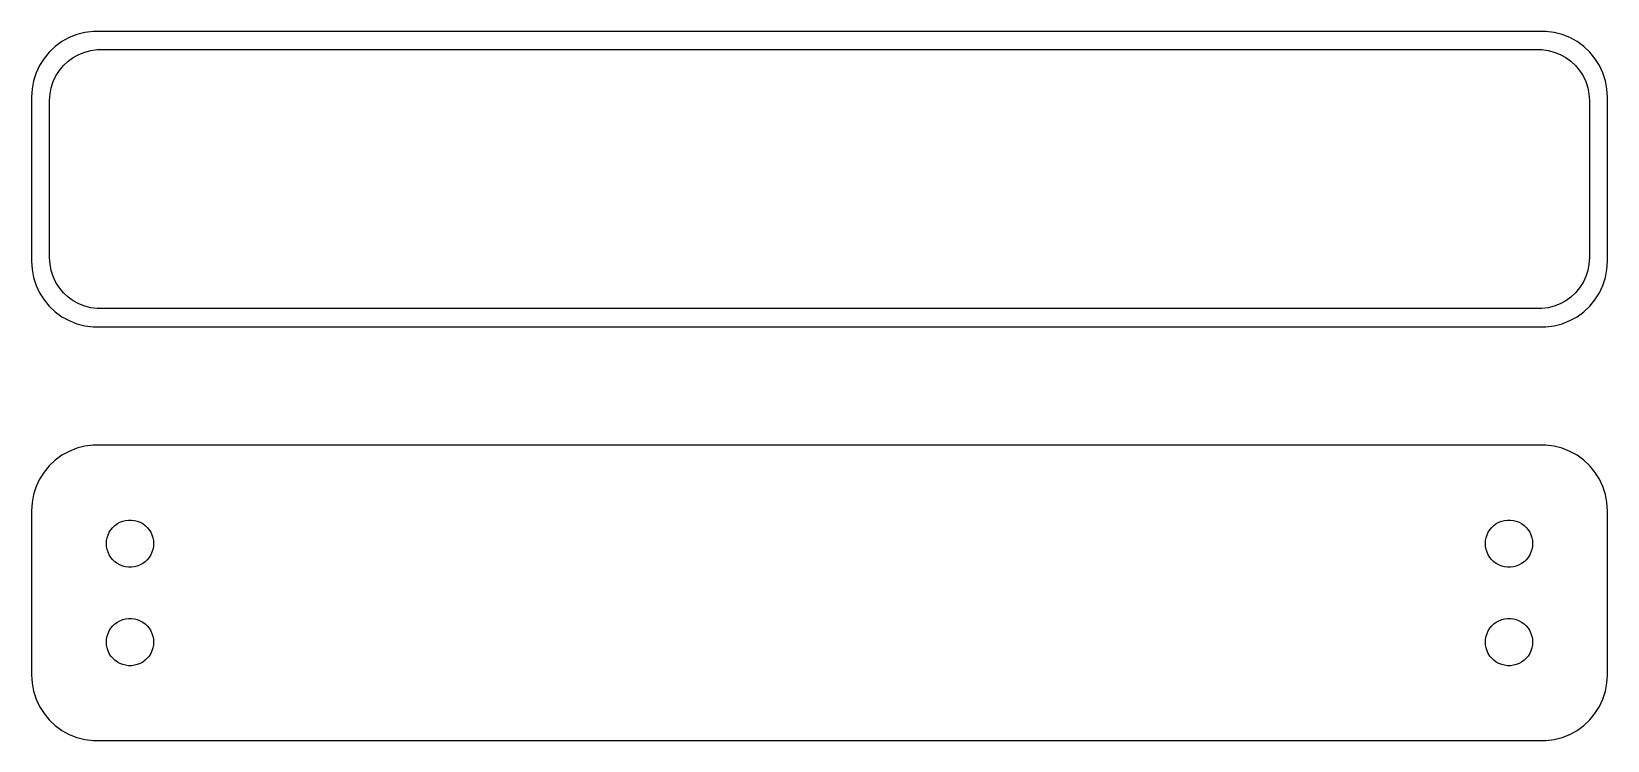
# Model space of a CAD drawing. Header units: metres. Extents: x -60 to 60, y 20 to 74.
import ezdxf

# ---------------------------------------------------------------- set-up
doc = ezdxf.new("R2010")
doc.units = ezdxf.units.M

msp = doc.modelspace()

# ---------------------------------------------------------------- linework, layer by layer
for p, q in [((-57.6791, 73.4716), (-58.1871, 73.1026)), ((-57.1289, 73.7741), (-57.6791, 73.4716)), ((-56.5451, 74.0053), (-57.1289, 73.7741)), ((-55.9369, 74.1614), (-56.5451, 74.0053)), ((-55.3139, 74.2401), (-55.9369, 74.1614)), ((55.3139, 74.2401), (-55.3139, 74.2401)), ((55.9369, 74.1614), (55.3139, 74.2401)), ((56.5451, 74.0053), (55.9369, 74.1614)), ((57.1289, 73.7741), (56.5451, 74.0053)), ((57.6791, 73.4716), (57.1289, 73.7741)), ((58.1871, 73.1026), (57.6791, 73.4716)), ((-59.0451, 72.1889), (-59.3815, 71.6588)), ((-58.6448, 72.6727), (-59.0451, 72.1889)), ((-58.1871, 73.1026), (-58.6448, 72.6727)), ((-57.2165, 71.9815), (-56.8234, 72.2671)), ((-56.8234, 72.2671), (-56.3975, 72.5012)), ((-56.3975, 72.5012), (-55.9457, 72.6801)), ((-55.9457, 72.6801), (-55.4751, 72.8009)), ((-55.4751, 72.8009), (-54.993, 72.8618)), ((-54.993, 72.8618), (54.993, 72.8618)), ((54.993, 72.8618), (55.4751, 72.8009)), ((55.4751, 72.8009), (55.9457, 72.6801)), ((55.9457, 72.6801), (56.3975, 72.5012)), ((56.3975, 72.5012), (56.8234, 72.2671)), ((56.8234, 72.2671), (57.2165, 71.9815)), ((58.6448, 72.6727), (58.1871, 73.1026)), ((59.0451, 72.1889), (58.6448, 72.6727)), ((59.3815, 71.6588), (59.0451, 72.1889)), ((-59.6489, 71.0906), (-59.8429, 70.4934)), ((-59.3815, 71.6588), (-59.6489, 71.0906)), ((-58.3477, 70.4244), (-58.1408, 70.8641)), ((-58.1408, 70.8641), (-57.8805, 71.2744)), ((-57.8805, 71.2744), (-57.5707, 71.6488)), ((-57.5707, 71.6488), (-57.2165, 71.9815)), ((57.2165, 71.9815), (57.5707, 71.6488)), ((57.5707, 71.6488), (57.8805, 71.2744)), ((57.8805, 71.2744), (58.1408, 70.8641)), ((58.1408, 70.8641), (58.3477, 70.4244)), ((59.6489, 71.0906), (59.3815, 71.6588)), ((59.8429, 70.4934), (59.6489, 71.0906)), ((-59.9606, 69.8767), (-60, 69.25)), ((-59.8429, 70.4934), (-59.9606, 69.8767)), ((-58.589, 69.485), (-58.4979, 69.9623)), ((-58.4979, 69.9623), (-58.3477, 70.4244)), ((58.3477, 70.4244), (58.4979, 69.9623)), ((58.4979, 69.9623), (58.589, 69.485)), ((59.9606, 69.8767), (59.8429, 70.4934)), ((60, 69.25), (59.9606, 69.8767)), ((-60, 69.25), (-60, 56.75)), ((-58.6195, 69), (-58.589, 69.485)), ((-58.6195, 57), (-58.6195, 69)), ((58.589, 69.485), (58.6195, 69)), ((58.6195, 69), (58.6195, 57)), ((60, 56.75), (60, 69.25)), ((-60, 56.75), (-59.9606, 56.1233)), ((-58.589, 56.515), (-58.6195, 57)), ((-58.4979, 56.0377), (-58.589, 56.515)), ((58.589, 56.515), (58.4979, 56.0377)), ((58.6195, 57), (58.589, 56.515)), ((59.9606, 56.1233), (60, 56.75)), ((-59.9606, 56.1233), (-59.8429, 55.5066)), ((-59.8429, 55.5066), (-59.6489, 54.9094)), ((-58.3477, 55.5756), (-58.4979, 56.0377)), ((-58.1408, 55.1359), (-58.3477, 55.5756)), ((58.3477, 55.5756), (58.1408, 55.1359)), ((58.4979, 56.0377), (58.3477, 55.5756)), ((59.6489, 54.9094), (59.8429, 55.5066)), ((59.8429, 55.5066), (59.9606, 56.1233)), ((-59.6489, 54.9094), (-59.3815, 54.3412)), ((-59.3815, 54.3412), (-59.0451, 53.8111)), ((-57.8805, 54.7256), (-58.1408, 55.1359)), ((-57.5707, 54.3512), (-57.8805, 54.7256)), ((-57.2165, 54.0185), (-57.5707, 54.3512)), ((-56.8234, 53.7329), (-57.2165, 54.0185)), ((57.2165, 54.0185), (56.8234, 53.7329)), ((57.5707, 54.3512), (57.2165, 54.0185)), ((57.8805, 54.7256), (57.5707, 54.3512)), ((58.1408, 55.1359), (57.8805, 54.7256)), ((59.0451, 53.8111), (59.3815, 54.3412)), ((59.3815, 54.3412), (59.6489, 54.9094)), ((-59.0451, 53.8111), (-58.6448, 53.3273)), ((-58.6448, 53.3273), (-58.1871, 52.8974)), ((-58.1871, 52.8974), (-57.6791, 52.5284)), ((-56.3975, 53.4988), (-56.8234, 53.7329)), ((-55.9457, 53.3199), (-56.3975, 53.4988)), ((-55.4751, 53.1991), (-55.9457, 53.3199)), ((-54.993, 53.1382), (-55.4751, 53.1991)), ((54.993, 53.1382), (-54.993, 53.1382)), ((55.4751, 53.1991), (54.993, 53.1382)), ((55.9457, 53.3199), (55.4751, 53.1991)), ((56.3975, 53.4988), (55.9457, 53.3199)), ((56.8234, 53.7329), (56.3975, 53.4988)), ((57.6791, 52.5284), (58.1871, 52.8974)), ((58.1871, 52.8974), (58.6448, 53.3273)), ((58.6448, 53.3273), (59.0451, 53.8111)), ((-57.6791, 52.5284), (-57.1289, 52.2259)), ((-57.1289, 52.2259), (-56.5451, 51.9947)), ((-56.5451, 51.9947), (-55.9369, 51.8386)), ((-55.9369, 51.8386), (-55.3139, 51.7599)), ((-55.3139, 51.7599), (55.3139, 51.7599)), ((55.3139, 51.7599), (55.9369, 51.8386)), ((55.9369, 51.8386), (56.5451, 51.9947)), ((56.5451, 51.9947), (57.1289, 52.2259)), ((57.1289, 52.2259), (57.6791, 52.5284)), ((-57.1289, 42.2741), (-57.6791, 41.9716)), ((-56.5451, 42.5053), (-57.1289, 42.2741)), ((-55.9369, 42.6614), (-56.5451, 42.5053)), ((-55.3139, 42.7401), (-55.9369, 42.6614)), ((55.3139, 42.7401), (-55.3139, 42.7401)), ((55.9369, 42.6614), (55.3139, 42.7401)), ((56.5451, 42.5053), (55.9369, 42.6614)), ((57.1289, 42.2741), (56.5451, 42.5053)), ((57.6791, 41.9716), (57.1289, 42.2741)), ((-58.6448, 41.1727), (-59.0451, 40.6889)), ((-58.1871, 41.6026), (-58.6448, 41.1727)), ((-57.6791, 41.9716), (-58.1871, 41.6026)), ((58.1871, 41.6026), (57.6791, 41.9716)), ((58.6448, 41.1727), (58.1871, 41.6026)), ((59.0451, 40.6889), (58.6448, 41.1727)), ((-59.3815, 40.1588), (-59.6489, 39.5906)), ((-59.0451, 40.6889), (-59.3815, 40.1588)), ((59.3815, 40.1588), (59.0451, 40.6889)), ((59.6489, 39.5906), (59.3815, 40.1588)), ((-59.8429, 38.9934), (-59.9606, 38.3767)), ((-59.6489, 39.5906), (-59.8429, 38.9934)), ((59.8429, 38.9934), (59.6489, 39.5906)), ((59.9606, 38.3767), (59.8429, 38.9934)), ((-59.9606, 38.3767), (-60, 37.75)), ((-60, 37.75), (-60, 25.25)), ((60, 37.75), (59.9606, 38.3767)), ((60, 25.25), (60, 37.75)), ((-54.1736, 35.9126), (-54.0773, 36.1171)), ((-54.0773, 36.1171), (-53.9562, 36.308)), ((-53.9562, 36.308), (-53.8121, 36.4822)), ((-53.8121, 36.4822), (-53.6474, 36.6369)), ((-53.6474, 36.6369), (-53.4645, 36.7698)), ((-53.4645, 36.7698), (-53.2664, 36.8787)), ((-53.2664, 36.8787), (-53.0562, 36.9619)), ((-53.0562, 36.9619), (-52.8373, 37.0181)), ((-52.8373, 37.0181), (-52.613, 37.0464)), ((-52.613, 37.0464), (-52.387, 37.0464)), ((-52.387, 37.0464), (-52.1627, 37.0181)), ((-52.1627, 37.0181), (-51.9438, 36.9619)), ((-51.9438, 36.9619), (-51.7336, 36.8787)), ((-51.7336, 36.8787), (-51.5355, 36.7698)), ((-51.5355, 36.7698), (-51.3526, 36.6369)), ((-51.3526, 36.6369), (-51.1879, 36.4822)), ((-51.1879, 36.4822), (-51.0438, 36.308)), ((-51.0438, 36.308), (-50.9226, 36.1171)), ((-50.9226, 36.1171), (-50.8264, 35.9126)), ((50.8264, 35.9126), (50.9226, 36.1171)), ((50.9226, 36.1171), (51.0438, 36.308)), ((51.0438, 36.308), (51.1879, 36.4822)), ((51.1879, 36.4822), (51.3526, 36.6369)), ((51.3526, 36.6369), (51.5355, 36.7698)), ((51.5355, 36.7698), (51.7336, 36.8787)), ((51.7336, 36.8787), (51.9438, 36.9619)), ((51.9438, 36.9619), (52.1627, 37.0181)), ((52.1627, 37.0181), (52.387, 37.0464)), ((52.387, 37.0464), (52.613, 37.0464)), ((52.613, 37.0464), (52.8373, 37.0181)), ((52.8373, 37.0181), (53.0562, 36.9619)), ((53.0562, 36.9619), (53.2664, 36.8787)), ((53.2664, 36.8787), (53.4645, 36.7698)), ((53.4645, 36.7698), (53.6474, 36.6369)), ((53.6474, 36.6369), (53.8121, 36.4822)), ((53.8121, 36.4822), (53.9562, 36.308)), ((53.9562, 36.308), (54.0773, 36.1171)), ((54.0773, 36.1171), (54.1736, 35.9126)), ((-54.3, 35.25), (-54.2858, 35.4756)), ((-54.2858, 35.0244), (-54.3, 35.25)), ((-54.2858, 35.4756), (-54.2434, 35.6976)), ((-54.2434, 34.8024), (-54.2858, 35.0244)), ((-54.2434, 35.6976), (-54.1736, 35.9126)), ((-54.1736, 34.5874), (-54.2434, 34.8024)), ((-50.8264, 35.9126), (-50.7565, 35.6976)), ((-50.7565, 34.8024), (-50.8264, 34.5874)), ((-50.7565, 35.6976), (-50.7142, 35.4756)), ((-50.7142, 35.0244), (-50.7565, 34.8024)), ((-50.7142, 35.4756), (-50.7, 35.25)), ((-50.7, 35.25), (-50.7142, 35.0244)), ((50.7, 35.25), (50.7142, 35.4756)), ((50.7142, 35.0244), (50.7, 35.25)), ((50.7142, 35.4756), (50.7565, 35.6976)), ((50.7565, 34.8024), (50.7142, 35.0244)), ((50.7565, 35.6976), (50.8264, 35.9126)), ((50.8264, 34.5874), (50.7565, 34.8024)), ((54.1736, 35.9126), (54.2434, 35.6976)), ((54.2434, 34.8024), (54.1736, 34.5874)), ((54.2434, 35.6976), (54.2858, 35.4756)), ((54.2858, 35.0244), (54.2434, 34.8024)), ((54.2858, 35.4756), (54.3, 35.25)), ((54.3, 35.25), (54.2858, 35.0244)), ((-54.0773, 34.3828), (-54.1736, 34.5874)), ((-53.9562, 34.192), (-54.0773, 34.3828)), ((-53.8121, 34.0178), (-53.9562, 34.192)), ((-53.6474, 33.8631), (-53.8121, 34.0178)), ((-53.4645, 33.7302), (-53.6474, 33.8631)), ((-53.2664, 33.6213), (-53.4645, 33.7302)), ((-53.0562, 33.5381), (-53.2664, 33.6213)), ((-51.7336, 33.6213), (-51.9438, 33.5381)), ((-51.5355, 33.7302), (-51.7336, 33.6213)), ((-51.3526, 33.8631), (-51.5355, 33.7302)), ((-51.1879, 34.0178), (-51.3526, 33.8631)), ((-51.0438, 34.192), (-51.1879, 34.0178)), ((-50.9226, 34.3828), (-51.0438, 34.192)), ((-50.8264, 34.5874), (-50.9226, 34.3828)), ((50.9226, 34.3828), (50.8264, 34.5874)), ((51.0438, 34.192), (50.9226, 34.3828)), ((51.1879, 34.0178), (51.0438, 34.192)), ((51.3526, 33.8631), (51.1879, 34.0178)), ((51.5355, 33.7302), (51.3526, 33.8631)), ((51.7336, 33.6213), (51.5355, 33.7302)), ((51.9438, 33.5381), (51.7336, 33.6213)), ((53.2664, 33.6213), (53.0562, 33.5381)), ((53.4645, 33.7302), (53.2664, 33.6213)), ((53.6474, 33.8631), (53.4645, 33.7302)), ((53.8121, 34.0178), (53.6474, 33.8631)), ((53.9562, 34.192), (53.8121, 34.0178)), ((54.0773, 34.3828), (53.9562, 34.192)), ((54.1736, 34.5874), (54.0773, 34.3828)), ((-52.8373, 33.4819), (-53.0562, 33.5381)), ((-52.613, 33.4536), (-52.8373, 33.4819)), ((-52.387, 33.4536), (-52.613, 33.4536)), ((-52.1627, 33.4819), (-52.387, 33.4536)), ((-51.9438, 33.5381), (-52.1627, 33.4819)), ((52.1627, 33.4819), (51.9438, 33.5381)), ((52.387, 33.4536), (52.1627, 33.4819)), ((52.613, 33.4536), (52.387, 33.4536)), ((52.8373, 33.4819), (52.613, 33.4536)), ((53.0562, 33.5381), (52.8373, 33.4819)), ((-54.0773, 28.6172), (-53.9562, 28.808)), ((-53.9562, 28.808), (-53.8121, 28.9822)), ((-53.8121, 28.9822), (-53.6474, 29.1369)), ((-53.6474, 29.1369), (-53.4645, 29.2698)), ((-53.4645, 29.2698), (-53.2664, 29.3787)), ((-53.2664, 29.3787), (-53.0562, 29.4619)), ((-53.0562, 29.4619), (-52.8373, 29.5181)), ((-52.8373, 29.5181), (-52.613, 29.5464)), ((-52.613, 29.5464), (-52.387, 29.5464)), ((-52.387, 29.5464), (-52.1627, 29.5181)), ((-52.1627, 29.5181), (-51.9438, 29.4619)), ((-51.9438, 29.4619), (-51.7336, 29.3787)), ((-51.7336, 29.3787), (-51.5355, 29.2698)), ((-51.5355, 29.2698), (-51.3526, 29.1369)), ((-51.3526, 29.1369), (-51.1879, 28.9822)), ((-51.1879, 28.9822), (-51.0438, 28.808)), ((-51.0438, 28.808), (-50.9226, 28.6172)), ((50.9226, 28.6172), (51.0438, 28.808)), ((51.0438, 28.808), (51.1879, 28.9822)), ((51.1879, 28.9822), (51.3526, 29.1369)), ((51.3526, 29.1369), (51.5355, 29.2698)), ((51.5355, 29.2698), (51.7336, 29.3787)), ((51.7336, 29.3787), (51.9438, 29.4619)), ((51.9438, 29.4619), (52.1627, 29.5181)), ((52.1627, 29.5181), (52.387, 29.5464)), ((52.387, 29.5464), (52.613, 29.5464)), ((52.613, 29.5464), (52.8373, 29.5181)), ((52.8373, 29.5181), (53.0562, 29.4619)), ((53.0562, 29.4619), (53.2664, 29.3787)), ((53.2664, 29.3787), (53.4645, 29.2698)), ((53.4645, 29.2698), (53.6474, 29.1369)), ((53.6474, 29.1369), (53.8121, 28.9822)), ((53.8121, 28.9822), (53.9562, 28.808)), ((53.9562, 28.808), (54.0773, 28.6172)), ((-54.3, 27.75), (-54.2858, 27.9756)), ((-54.2858, 27.5244), (-54.3, 27.75)), ((-54.2858, 27.9756), (-54.2434, 28.1976)), ((-54.2434, 28.1976), (-54.1736, 28.4126)), ((-54.1736, 28.4126), (-54.0773, 28.6172)), ((-50.9226, 28.6172), (-50.8264, 28.4126)), ((-50.8264, 28.4126), (-50.7565, 28.1976)), ((-50.7565, 28.1976), (-50.7142, 27.9756)), ((-50.7142, 27.9756), (-50.7, 27.75)), ((-50.7, 27.75), (-50.7142, 27.5244)), ((50.7, 27.75), (50.7142, 27.9756)), ((50.7142, 27.5244), (50.7, 27.75)), ((50.7142, 27.9756), (50.7565, 28.1976)), ((50.7565, 28.1976), (50.8264, 28.4126)), ((50.8264, 28.4126), (50.9226, 28.6172)), ((54.0773, 28.6172), (54.1736, 28.4126)), ((54.1736, 28.4126), (54.2434, 28.1976)), ((54.2434, 28.1976), (54.2858, 27.9756)), ((54.2858, 27.9756), (54.3, 27.75)), ((54.3, 27.75), (54.2858, 27.5244)), ((-54.2434, 27.3024), (-54.2858, 27.5244)), ((-54.1736, 27.0874), (-54.2434, 27.3024)), ((-54.0773, 26.8829), (-54.1736, 27.0874)), ((-53.9562, 26.692), (-54.0773, 26.8829)), ((-53.8121, 26.5178), (-53.9562, 26.692)), ((-53.6474, 26.3631), (-53.8121, 26.5178)), ((-51.1879, 26.5178), (-51.3526, 26.3631)), ((-51.0438, 26.692), (-51.1879, 26.5178)), ((-50.9226, 26.8829), (-51.0438, 26.692)), ((-50.8264, 27.0874), (-50.9226, 26.8829)), ((-50.7565, 27.3024), (-50.8264, 27.0874)), ((-50.7142, 27.5244), (-50.7565, 27.3024)), ((50.7565, 27.3024), (50.7142, 27.5244)), ((50.8264, 27.0874), (50.7565, 27.3024)), ((50.9226, 26.8829), (50.8264, 27.0874)), ((51.0438, 26.692), (50.9226, 26.8829)), ((51.1879, 26.5178), (51.0438, 26.692)), ((51.3526, 26.3631), (51.1879, 26.5178)), ((53.8121, 26.5178), (53.6474, 26.3631)), ((53.9562, 26.692), (53.8121, 26.5178)), ((54.0773, 26.8829), (53.9562, 26.692)), ((54.1736, 27.0874), (54.0773, 26.8829)), ((54.2434, 27.3024), (54.1736, 27.0874)), ((54.2858, 27.5244), (54.2434, 27.3024)), ((-60, 25.25), (-59.9606, 24.6233)), ((-53.4645, 26.2302), (-53.6474, 26.3631)), ((-53.2664, 26.1213), (-53.4645, 26.2302)), ((-53.0562, 26.0381), (-53.2664, 26.1213)), ((-52.8373, 25.9819), (-53.0562, 26.0381)), ((-52.613, 25.9536), (-52.8373, 25.9819)), ((-52.387, 25.9536), (-52.613, 25.9536)), ((-52.1627, 25.9819), (-52.387, 25.9536)), ((-51.9438, 26.0381), (-52.1627, 25.9819)), ((-51.7336, 26.1213), (-51.9438, 26.0381)), ((-51.5355, 26.2302), (-51.7336, 26.1213)), ((-51.3526, 26.3631), (-51.5355, 26.2302)), ((51.5355, 26.2302), (51.3526, 26.3631)), ((51.7336, 26.1213), (51.5355, 26.2302)), ((51.9438, 26.0381), (51.7336, 26.1213)), ((52.1627, 25.9819), (51.9438, 26.0381)), ((52.387, 25.9536), (52.1627, 25.9819)), ((52.613, 25.9536), (52.387, 25.9536)), ((52.8373, 25.9819), (52.613, 25.9536)), ((53.0562, 26.0381), (52.8373, 25.9819)), ((53.2664, 26.1213), (53.0562, 26.0381)), ((53.4645, 26.2302), (53.2664, 26.1213)), ((53.6474, 26.3631), (53.4645, 26.2302)), ((59.9606, 24.6233), (60, 25.25)), ((-59.9606, 24.6233), (-59.8429, 24.0066)), ((-59.8429, 24.0066), (-59.6489, 23.4094)), ((59.6489, 23.4094), (59.8429, 24.0066)), ((59.8429, 24.0066), (59.9606, 24.6233)), ((-59.6489, 23.4094), (-59.3815, 22.8412)), ((-59.3815, 22.8412), (-59.0451, 22.3111)), ((59.0451, 22.3111), (59.3815, 22.8412)), ((59.3815, 22.8412), (59.6489, 23.4094)), ((-59.0451, 22.3111), (-58.6448, 21.8273)), ((-58.6448, 21.8273), (-58.1871, 21.3974)), ((58.1871, 21.3974), (58.6448, 21.8273)), ((58.6448, 21.8273), (59.0451, 22.3111)), ((-58.1871, 21.3974), (-57.6791, 21.0284)), ((-57.6791, 21.0284), (-57.1289, 20.7259)), ((-57.1289, 20.7259), (-56.5451, 20.4947)), ((-56.5451, 20.4947), (-55.9369, 20.3386)), ((55.9369, 20.3386), (56.5451, 20.4947)), ((56.5451, 20.4947), (57.1289, 20.7259)), ((57.1289, 20.7259), (57.6791, 21.0284)), ((57.6791, 21.0284), (58.1871, 21.3974)), ((-55.9369, 20.3386), (-55.3139, 20.2599)), ((-55.3139, 20.2599), (55.3139, 20.2599)), ((55.3139, 20.2599), (55.9369, 20.3386))]:
    msp.add_line(p, q)

doc.saveas('drawing.dxf')
